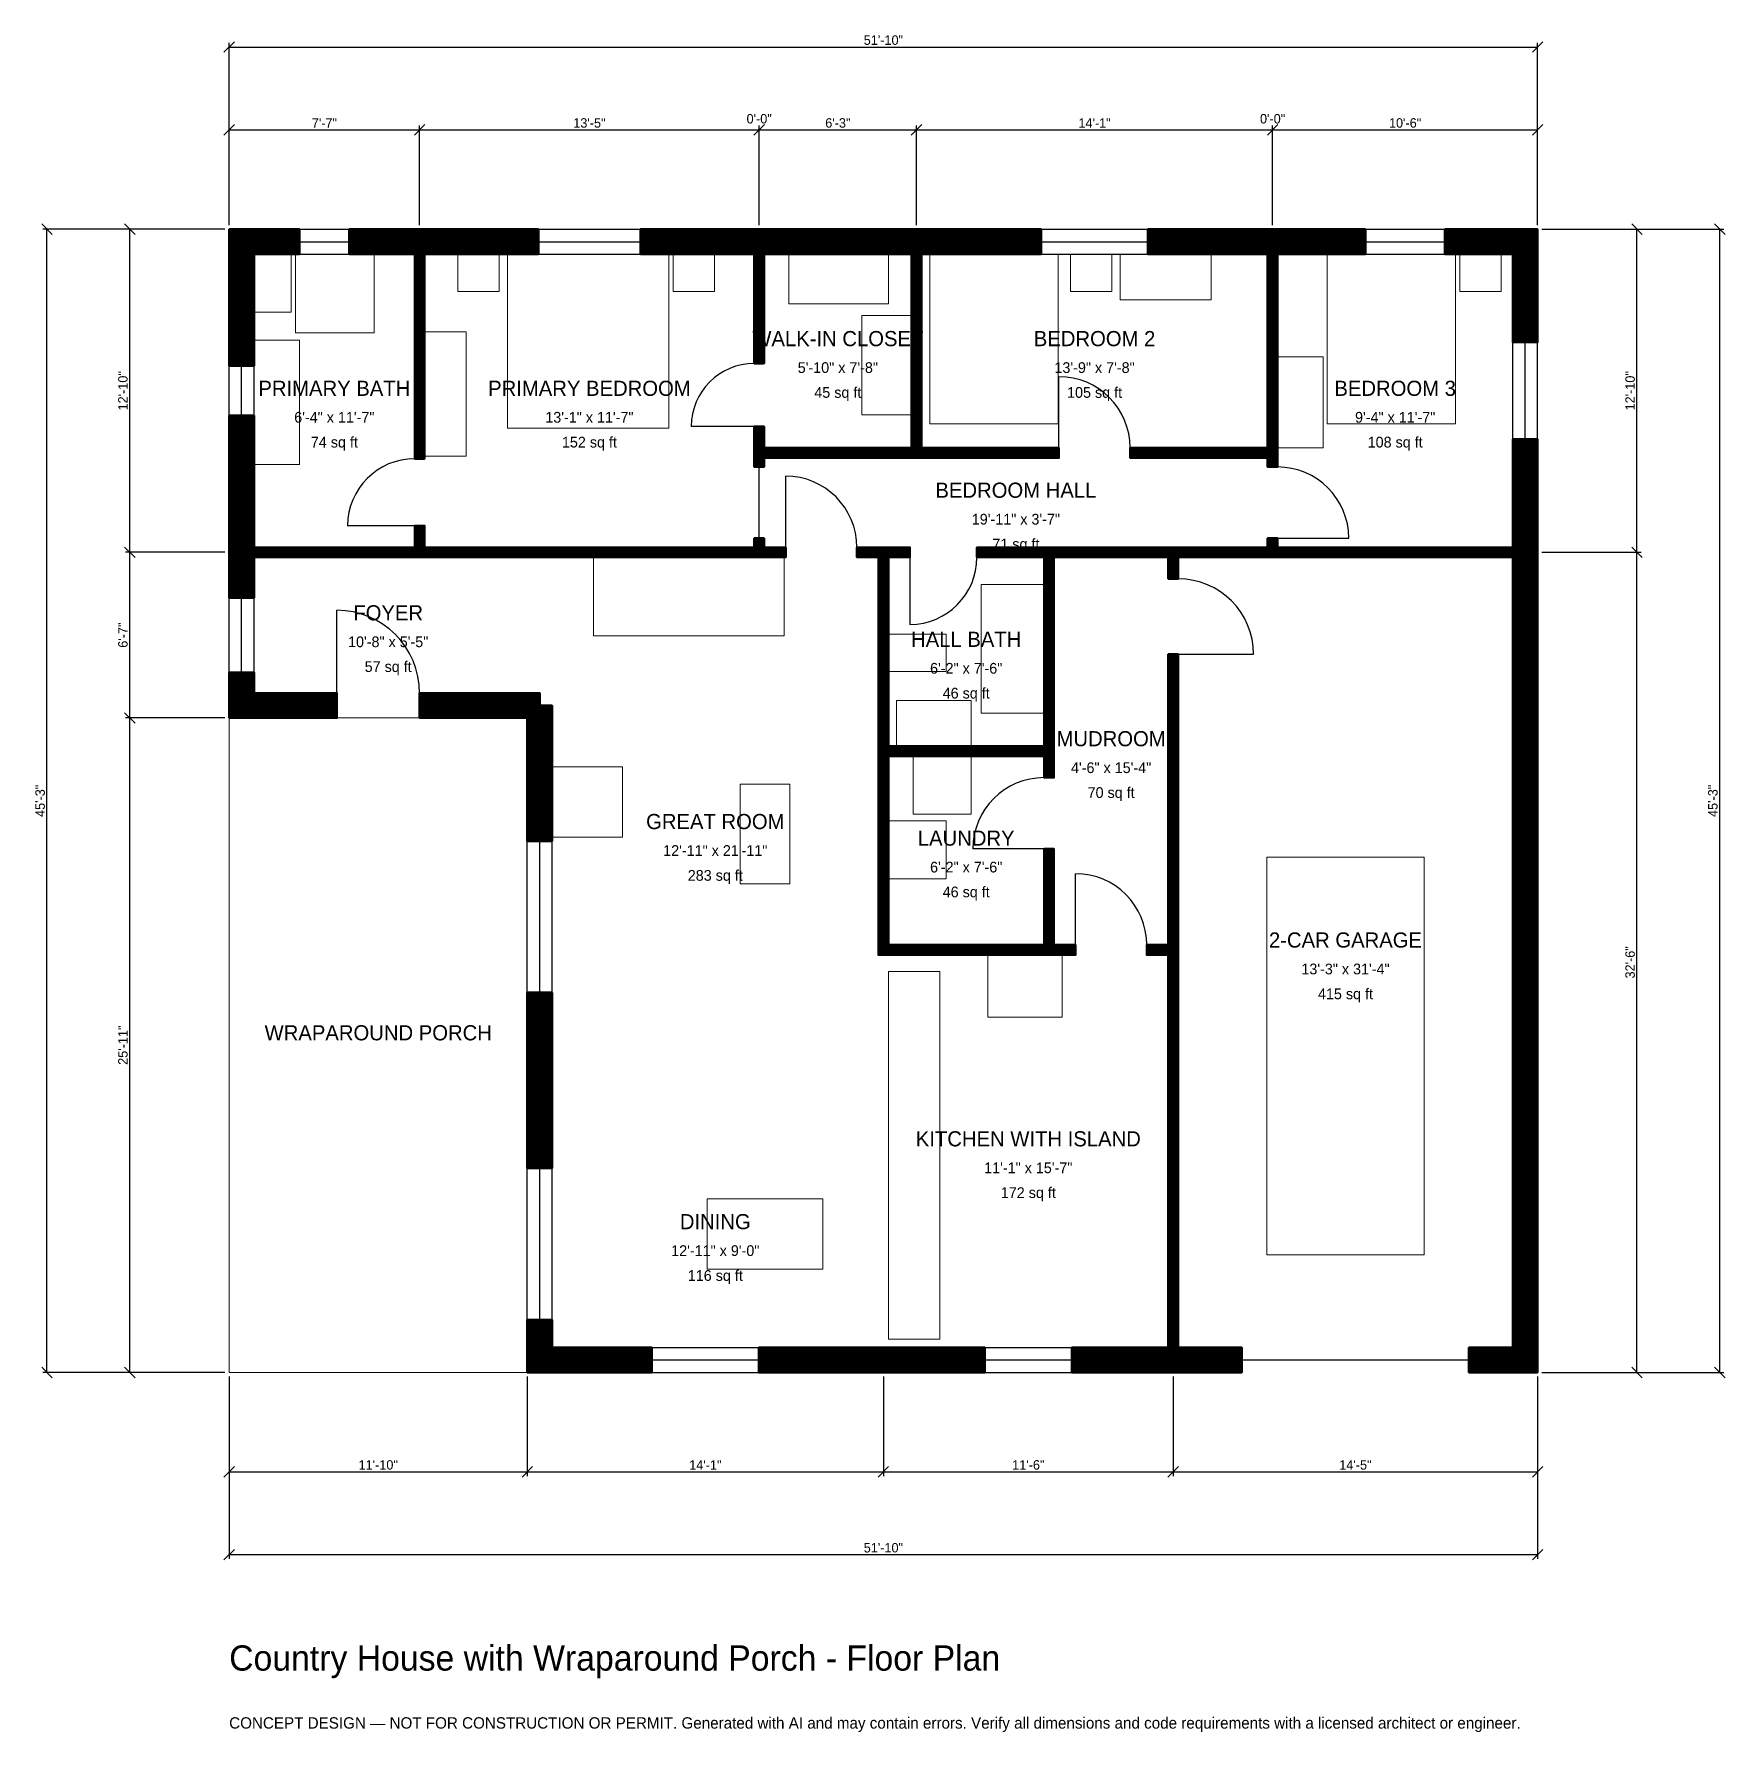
# Model space of a CAD drawing. Header units: inches. Extents: x -93 to 711, y -171 to 636.
import ezdxf
from ezdxf.enums import TextEntityAlignment as Align

# ---------------------------------------------------------------- set-up
doc = ezdxf.new("R2010")
doc.units = ezdxf.units.IN
doc.header["$MEASUREMENT"] = 0
doc.linetypes.add('DASHED', pattern=[0.6, 0.5, -0.1])
for name, color, linetype, lineweight in [('A-ANNO-DIMS', 1, 'Continuous', 13), ('A-ANNO-TEXT', 7, 'Continuous', 18), ('A-AREA-IDEN', 7, 'Continuous', 18), ('A-DOOR', 2, 'Continuous', 25), ('A-FLOR-FIXT', 9, 'Continuous', 13), ('A-FURN', 9, 'Continuous', 13), ('A-GLAZ', 4, 'Continuous', 25), ('A-SITE-PAVE', 8, 'Continuous', 13), ('A-WALL', 7, 'Continuous', 50), ('A-WALL-PATT', 8, 'Continuous', 13)]:
    doc.layers.add(name, color=color, linetype=linetype, lineweight=lineweight)
doc.dimstyles.new('PLAN', dxfattribs={"dimtxt": 4.5, "dimasz": 3, "dimexe": 2, "dimexo": 2, "dimgap": 1, "dimtad": 1, "dimdec": 0, "dimlunit": 4, "dimtsz": 2.5, "dimcen": 2.5, "dimclrd": 1, "dimclre": 1, "dimazin": 3, "dimtfac": 1, "dimtmove": 0, "dimatfit": 3})

msp = doc.modelspace()

# ---------------------------------------------------------------- hatches: boundary and pattern name
at = {"layer": 'A-WALL-PATT'}
h = msp.add_hatch(dxfattribs=at)
h.set_pattern_fill('ANSI31', color=8, scale=0.8)
h.paths.add_polyline_path([(141.7322, 0), (141.7322, 11.811), (141.7323, 11.811), (141.7323, 25), (153.5433, 25), (153.5433, 11.811), (200.9843, 11.811), (200.9843, 0), (153.5433, 0), (153.5433, 0), (141.7323, 0), (141.7323, 0), (141.7322, 0)])
h.paths.add_polyline_path([(141.7323, 116.1417), (141.7323, 127.9528), (141.7323, 180.5118), (153.5433, 180.5118), (153.5433, 127.9528), (153.5433, 116.1417), (153.5433, 97.0472), (141.7323, 97.0472), (141.7323, 116.1417)])
h.paths.add_polyline_path([(141.7323, 311.0236), (90.5512, 311.0236), (90.5512, 322.8346), (147.6378, 322.8346), (147.6378, 316.9291), (153.5433, 316.9291), (153.5433, 252.5591), (141.7323, 252.5591), (141.7323, 311.0236)])
h.paths.add_polyline_path([(11.811, 311.0236), (11.811, 311.0236), (0, 311.0236), (0, 311.0236), (0, 311.0236), (0, 322.8346), (0, 322.8346), (0, 332.6772), (11.811, 332.6772), (11.811, 322.8346), (51.1811, 322.8346), (51.1811, 311.0236), (11.811, 311.0236)])
h.paths.add_polyline_path([(0, 383.8583), (0, 387.4016), (0, 387.4016), (0, 392.126), (0, 392.126), (0, 395.6693), (0, 454.7244), (11.811, 454.7244), (11.811, 395.6693), (11.811, 392.126), (88.189, 392.126), (88.189, 402.3622), (92.9134, 402.3622), (92.9134, 392.126), (139.3701, 392.126), (144.0945, 392.126), (249.6063, 392.126), (249.6063, 396.4567), (254.3307, 396.4567), (254.3307, 392.126), (264.5669, 392.126), (264.5669, 387.4016), (254.3307, 387.4016), (249.6063, 387.4016), (249.6063, 387.4016), (144.0945, 387.4016), (139.3701, 387.4016), (92.9134, 387.4016), (88.189, 387.4016), (11.811, 387.4016), (11.811, 383.8583), (11.811, 368.1102), (0, 368.1102), (0, 383.8583)])
h.paths.add_polyline_path([(0, 531.4961), (0, 531.4961), (0, 543.3071), (0, 543.3071), (0, 543.3071), (11.811, 543.3071), (11.811, 543.3071), (33.4646, 543.3071), (33.4646, 531.4961), (11.811, 531.4961), (11.811, 478.3465), (0, 478.3465), (0, 531.4961)])
h.paths.add_polyline_path([(84.6457, 543.3071), (88.189, 543.3071), (88.189, 543.3071), (92.9134, 543.3071), (92.9134, 543.3071), (96.4567, 543.3071), (147.0472, 543.3071), (147.0472, 531.4961), (96.4567, 531.4961), (92.9134, 531.4961), (92.9134, 434.252), (88.189, 434.252), (88.189, 531.4961), (84.6457, 531.4961), (57.0866, 531.4961), (57.0866, 543.3071), (84.6457, 543.3071)])
h.paths.add_polyline_path([(246.063, 543.3071), (249.6063, 543.3071), (249.6063, 543.3071), (254.3307, 543.3071), (254.3307, 543.3071), (257.874, 543.3071), (320.8661, 543.3071), (324.4094, 543.3071), (324.4094, 543.3071), (329.1339, 543.3071), (329.1339, 543.3071), (332.6772, 543.3071), (386.0236, 543.3071), (386.0236, 531.4961), (332.6772, 531.4961), (329.1339, 531.4961), (329.1339, 439.3701), (394.4882, 439.3701), (394.4882, 434.6457), (329.1339, 434.6457), (324.4094, 434.6457), (254.3307, 434.6457), (254.3307, 430.315), (249.6063, 430.315), (249.6063, 434.6457), (249.6063, 439.3701), (249.6063, 449.6063), (254.3307, 449.6063), (254.3307, 439.3701), (324.4094, 439.3701), (324.4094, 531.4961), (320.8661, 531.4961), (257.874, 531.4961), (254.3307, 531.4961), (254.3307, 479.5276), (249.6063, 479.5276), (249.6063, 531.4961), (246.063, 531.4961), (195.4724, 531.4961), (195.4724, 543.3071), (246.063, 543.3071)])
h.paths.add_polyline_path([(490.1575, 543.3071), (493.7008, 543.3071), (493.7008, 543.3071), (498.4252, 543.3071), (498.4252, 543.3071), (501.9685, 543.3071), (540.1575, 543.3071), (540.1575, 531.4961), (501.9685, 531.4961), (498.4252, 531.4961), (498.4252, 439.3701), (498.4252, 434.6457), (498.4252, 430.315), (493.7008, 430.315), (493.7008, 434.6457), (428.3465, 434.6457), (428.3465, 439.3701), (493.7008, 439.3701), (493.7008, 531.4961), (490.1575, 531.4961), (436.811, 531.4961), (436.811, 543.3071), (490.1575, 543.3071)])
h.paths.add_polyline_path([(610.2362, 543.3071), (610.2362, 543.3071), (622.0472, 543.3071), (622.0472, 543.3071), (622.0473, 543.3071), (622.0473, 531.4961), (622.0472, 531.4961), (622.0472, 489.5669), (610.2362, 489.5669), (610.2362, 531.4961), (577.9528, 531.4961), (577.9528, 543.3071), (610.2362, 543.3071)])
h.paths.add_polyline_path([(622.0472, 395.6693), (622.0472, 392.126), (622.0473, 392.126), (622.0473, 387.4016), (622.0472, 387.4016), (622.0472, 383.8583), (622.0472, 11.811), (622.0473, 11.811), (622.0473, 0), (622.0472, 0), (622.0472, 0), (610.2362, 0), (610.2362, 0), (589.3701, 0), (589.3701, 11.811), (610.2362, 11.811), (610.2362, 383.8583), (610.2362, 387.4016), (498.4252, 387.4016), (493.7008, 387.4016), (493.7008, 387.4016), (451.1811, 387.4016), (451.1811, 387.4016), (451.1811, 377.1654), (446.4567, 377.1654), (446.4567, 387.4016), (392.126, 387.4016), (392.126, 297.6378), (392.126, 292.9134), (392.126, 282.6772), (387.4016, 282.6772), (387.4016, 292.9134), (313.3858, 292.9134), (313.3858, 203.1496), (387.4016, 203.1496), (387.4016, 248.8189), (392.126, 248.8189), (392.126, 203.1496), (402.3622, 203.1496), (402.3622, 198.4252), (392.126, 198.4252), (387.4016, 198.4252), (313.3858, 198.4252), (308.6614, 198.4252), (308.6614, 203.1496), (308.6614, 292.9134), (308.6614, 297.6378), (308.6614, 387.4016), (298.4252, 387.4016), (298.4252, 392.126), (308.6614, 392.126), (313.3858, 392.126), (323.622, 392.126), (323.622, 387.4016), (313.3858, 387.4016), (313.3858, 297.6378), (387.4016, 297.6378), (387.4016, 387.4016), (387.4016, 387.4016), (355.5118, 387.4016), (355.5118, 392.126), (392.126, 392.126), (392.126, 392.126), (446.4567, 392.126), (446.4567, 392.126), (493.7008, 392.126), (493.7008, 392.126), (493.7008, 396.4567), (498.4252, 396.4567), (498.4252, 392.126), (610.2362, 392.126), (610.2362, 395.6693), (610.2362, 443.5039), (622.0472, 443.5039), (622.0472, 395.6693)])
h.paths.add_polyline_path([(454.7244, 0), (451.1811, 0), (451.1811, 0), (446.4567, 0), (446.4567, 0), (442.9134, 0), (400.5906, 0), (400.5906, 11.811), (442.9134, 11.811), (446.4567, 11.811), (446.4567, 198.4252), (436.2205, 198.4252), (436.2205, 203.1496), (446.4567, 203.1496), (446.4567, 341.3386), (451.1811, 341.3386), (451.1811, 203.1496), (451.1811, 198.4252), (451.1811, 11.811), (454.7244, 11.811), (481.4961, 11.811), (481.4961, 0), (454.7244, 0)])
h.paths.add_polyline_path([(316.9291, 0), (305.1181, 0), (251.7717, 0), (251.7717, 11.811), (305.1181, 11.811), (316.9291, 11.811), (359.252, 11.811), (359.252, 0), (316.9291, 0)])

# ---------------------------------------------------------------- linework, layer by layer
at = {"layer": 'A-DOOR'}
for p, q in [((394.4882, 439.3701), (394.4882, 473.2283)), ((249.6063, 449.6063), (219.685, 449.6063)), ((251.9685, 396.4567), (251.9685, 430.315)), ((264.5669, 392.126), (264.5669, 425.9843)), ((88.189, 402.3622), (56.2992, 402.3622)), ((498.4252, 396.4567), (532.2835, 396.4567)), ((323.622, 387.4016), (323.622, 355.5118)), ((51.1811, 322.8346), (51.1811, 362.2047)), ((451.1811, 341.3386), (487.0079, 341.3386)), ((387.4016, 248.8189), (353.5433, 248.8189)), ((402.3622, 203.1496), (402.3622, 237.0079))]:
    msp.add_line(p, q, dxfattribs=at)
at = {"layer": 'A-DOOR', "linetype": 'DASHED'}
msp.add_line((481.4961, 5.9055), (589.3701, 5.9055), dxfattribs=at)
at = {"layer": 'A-DOOR'}
for centre, radius, start, end in [((249.6063, 449.6063), 29.9213, 90, 180), ((394.4882, 439.3701), 33.8583, 0, 90), ((88.189, 402.3622), 31.8898, 90, 180), ((498.4252, 396.4567), 33.8583, 0, 90), ((264.5669, 392.126), 33.8583, 0, 90), ((323.622, 387.4016), 31.8898, 270, 360), ((451.1811, 341.3386), 35.8268, 0, 90), ((51.1811, 322.8346), 39.3701, 0, 90), ((387.4016, 248.8189), 33.8583, 90, 180), ((402.3622, 203.1496), 33.8583, 0, 90)]:
    msp.add_arc(centre, radius, start, end, dxfattribs=at)
at = {"layer": 'A-FLOR-FIXT'}
for points in [[(11.811, 503.937), (29.5276, 503.937), (29.5276, 531.4961), (11.811, 531.4961)], [(31.4961, 494.0945), (68.8976, 494.0945), (68.8976, 531.4961), (31.4961, 531.4961)], [(11.811, 431.4961), (33.4646, 431.4961), (33.4646, 490.5512), (11.811, 490.5512)], [(357.4803, 313.3858), (387.4016, 313.3858), (387.4016, 374.4094), (357.4803, 374.4094)], [(313.3858, 333.0709), (340.9449, 333.0709), (340.9449, 350.7874), (313.3858, 350.7874)], [(317.3228, 297.6378), (352.7559, 297.6378), (352.7559, 319.2913), (317.3228, 319.2913)], [(313.3858, 15.748), (337.7953, 15.748), (337.7953, 190.5512), (313.3858, 190.5512)]]:
    msp.add_lwpolyline(points, close=True, dxfattribs=at)
at = {"layer": 'A-FURN'}
for points in [[(108.6614, 513.7795), (128.3465, 513.7795), (128.3465, 531.4961), (108.6614, 531.4961)], [(132.2835, 448.8189), (209.0551, 448.8189), (209.0551, 531.4961), (132.2835, 531.4961)], [(211.0236, 513.7795), (230.7087, 513.7795), (230.7087, 531.4961), (211.0236, 531.4961)], [(266.1417, 507.874), (313.3858, 507.874), (313.3858, 531.4961), (266.1417, 531.4961)], [(333.0709, 450.7874), (394.0945, 450.7874), (394.0945, 531.4961), (333.0709, 531.4961)], [(400, 513.7795), (419.685, 513.7795), (419.685, 531.4961), (400, 531.4961)], [(423.622, 509.8425), (466.9291, 509.8425), (466.9291, 531.4961), (423.622, 531.4961)], [(522.0472, 450.7874), (583.0709, 450.7874), (583.0709, 531.4961), (522.0472, 531.4961)], [(585.0394, 513.7795), (604.7244, 513.7795), (604.7244, 531.4961), (585.0394, 531.4961)], [(300.7874, 455.1181), (324.4094, 455.1181), (324.4094, 502.3622), (300.7874, 502.3622)], [(92.9134, 435.4331), (112.5984, 435.4331), (112.5984, 494.4882), (92.9134, 494.4882)], [(498.4252, 439.3701), (520.0787, 439.3701), (520.0787, 482.6772), (498.4252, 482.6772)], [(173.2283, 350), (263.7795, 350), (263.7795, 387.4016), (173.2283, 387.4016)], [(325.1969, 265.3543), (352.7559, 265.3543), (352.7559, 292.9134), (325.1969, 292.9134)], [(153.5433, 254.3307), (187.0079, 254.3307), (187.0079, 287.7953), (153.5433, 287.7953)], [(242.9134, 232.2835), (266.5354, 232.2835), (266.5354, 279.5276), (242.9134, 279.5276)], [(313.3858, 234.6457), (340.9449, 234.6457), (340.9449, 262.2047), (313.3858, 262.2047)], [(493.3071, 55.9055), (568.1102, 55.9055), (568.1102, 244.8819), (493.3071, 244.8819)], [(360.6299, 168.8976), (396.063, 168.8976), (396.063, 198.4252), (360.6299, 198.4252)], [(227.1654, 49.0157), (282.2835, 49.0157), (282.2835, 82.4803), (227.1654, 82.4803)]]:
    msp.add_lwpolyline(points, close=True, dxfattribs=at)
at = {"layer": 'A-GLAZ'}
for p, q in [((33.4646, 543.3071), (57.0866, 543.3071)), ((147.0472, 543.3071), (195.4724, 543.3071)), ((386.0236, 543.3071), (436.811, 543.3071)), ((540.1575, 543.3071), (577.9528, 543.3071)), ((33.4646, 537.4016), (57.0866, 537.4016)), ((147.0472, 537.4016), (195.4724, 537.4016)), ((386.0236, 537.4016), (436.811, 537.4016)), ((540.1575, 537.4016), (577.9528, 537.4016)), ((33.4646, 531.4961), (57.0866, 531.4961)), ((147.0472, 531.4961), (195.4724, 531.4961)), ((386.0236, 531.4961), (436.811, 531.4961)), ((540.1575, 531.4961), (577.9528, 531.4961)), ((610.2362, 443.5039), (610.2362, 489.5669)), ((616.1417, 443.5039), (616.1417, 489.5669)), ((622.0472, 443.5039), (622.0472, 489.5669)), ((0, 454.7244), (0, 478.3465)), ((5.9055, 454.7244), (5.9055, 478.3465)), ((11.811, 454.7244), (11.811, 478.3465)), ((0, 332.6772), (0, 368.1102)), ((5.9055, 332.6772), (5.9055, 368.1102)), ((11.811, 332.6772), (11.811, 368.1102)), ((141.7323, 180.5118), (141.7323, 252.5591)), ((147.6378, 180.5118), (147.6378, 252.5591)), ((153.5433, 180.5118), (153.5433, 252.5591)), ((141.7323, 25), (141.7323, 97.0472)), ((147.6378, 25), (147.6378, 97.0472)), ((153.5433, 25), (153.5433, 97.0472)), ((200.9843, 11.811), (251.7717, 11.811)), ((359.252, 11.811), (400.5906, 11.811)), ((200.9843, 5.9055), (251.7717, 5.9055)), ((200.9843, 0), (251.7717, 0)), ((359.252, 5.9055), (400.5906, 5.9055)), ((359.252, 0), (400.5906, 0))]:
    msp.add_line(p, q, dxfattribs=at)
at = {"layer": 'A-SITE-PAVE', "linetype": 'DASHED'}
msp.add_lwpolyline([(0, 0), (141.7323, 0), (141.7323, 311.0236), (0, 311.0236)], close=True, dxfattribs=at)
at = {"layer": 'A-WALL'}
for points in [[(0, 531.4961), (0, 531.4961), (0, 543.3071), (0, 543.3071), (0, 543.3071), (11.811, 543.3071), (11.811, 543.3071), (33.4646, 543.3071), (33.4646, 531.4961), (11.811, 531.4961), (11.811, 478.3465), (0, 478.3465), (0, 531.4961)], [(84.6457, 543.3071), (88.189, 543.3071), (88.189, 543.3071), (92.9134, 543.3071), (92.9134, 543.3071), (96.4567, 543.3071), (147.0472, 543.3071), (147.0472, 531.4961), (96.4567, 531.4961), (92.9134, 531.4961), (92.9134, 434.252), (88.189, 434.252), (88.189, 531.4961), (84.6457, 531.4961), (57.0866, 531.4961), (57.0866, 543.3071), (84.6457, 543.3071)], [(246.063, 543.3071), (249.6063, 543.3071), (249.6063, 543.3071), (254.3307, 543.3071), (254.3307, 543.3071), (257.874, 543.3071), (320.8661, 543.3071), (324.4094, 543.3071), (324.4094, 543.3071), (329.1339, 543.3071), (329.1339, 543.3071), (332.6772, 543.3071), (386.0236, 543.3071), (386.0236, 531.4961), (332.6772, 531.4961), (329.1339, 531.4961), (329.1339, 439.3701), (394.4882, 439.3701), (394.4882, 434.6457), (329.1339, 434.6457), (324.4094, 434.6457), (254.3307, 434.6457), (254.3307, 430.315), (249.6063, 430.315), (249.6063, 434.6457), (249.6063, 439.3701), (249.6063, 449.6063), (254.3307, 449.6063), (254.3307, 439.3701), (324.4094, 439.3701), (324.4094, 531.4961), (320.8661, 531.4961), (257.874, 531.4961), (254.3307, 531.4961), (254.3307, 479.5276), (249.6063, 479.5276), (249.6063, 531.4961), (246.063, 531.4961), (195.4724, 531.4961), (195.4724, 543.3071), (246.063, 543.3071)], [(490.1575, 543.3071), (493.7008, 543.3071), (493.7008, 543.3071), (498.4252, 543.3071), (498.4252, 543.3071), (501.9685, 543.3071), (540.1575, 543.3071), (540.1575, 531.4961), (501.9685, 531.4961), (498.4252, 531.4961), (498.4252, 439.3701), (498.4252, 434.6457), (498.4252, 430.315), (493.7008, 430.315), (493.7008, 434.6457), (428.3465, 434.6457), (428.3465, 439.3701), (493.7008, 439.3701), (493.7008, 531.4961), (490.1575, 531.4961), (436.811, 531.4961), (436.811, 543.3071), (490.1575, 543.3071)], [(610.2362, 543.3071), (610.2362, 543.3071), (622.0472, 543.3071), (622.0472, 543.3071), (622.0473, 543.3071), (622.0473, 531.4961), (622.0472, 531.4961), (622.0472, 489.5669), (610.2362, 489.5669), (610.2362, 531.4961), (577.9528, 531.4961), (577.9528, 543.3071), (610.2362, 543.3071)], [(0, 383.8583), (0, 387.4016), (0, 387.4016), (0, 392.126), (0, 392.126), (0, 395.6693), (0, 454.7244), (11.811, 454.7244), (11.811, 395.6693), (11.811, 392.126), (88.189, 392.126), (88.189, 402.3622), (92.9134, 402.3622), (92.9134, 392.126), (139.3701, 392.126), (144.0945, 392.126), (249.6063, 392.126), (249.6063, 396.4567), (254.3307, 396.4567), (254.3307, 392.126), (264.5669, 392.126), (264.5669, 387.4016), (254.3307, 387.4016), (249.6063, 387.4016), (249.6063, 387.4016), (144.0945, 387.4016), (139.3701, 387.4016), (92.9134, 387.4016), (88.189, 387.4016), (11.811, 387.4016), (11.811, 383.8583), (11.811, 368.1102), (0, 368.1102), (0, 383.8583)], [(622.0472, 395.6693), (622.0472, 392.126), (622.0473, 392.126), (622.0473, 387.4016), (622.0472, 387.4016), (622.0472, 383.8583), (622.0472, 11.811), (622.0473, 11.811), (622.0473, 0), (622.0472, 0), (622.0472, 0), (610.2362, 0), (610.2362, 0), (589.3701, 0), (589.3701, 11.811), (610.2362, 11.811), (610.2362, 383.8583), (610.2362, 387.4016), (498.4252, 387.4016), (493.7008, 387.4016), (493.7008, 387.4016), (451.1811, 387.4016), (451.1811, 387.4016), (451.1811, 377.1654), (446.4567, 377.1654), (446.4567, 387.4016), (392.126, 387.4016), (392.126, 297.6378), (392.126, 292.9134), (392.126, 282.6772), (387.4016, 282.6772), (387.4016, 292.9134), (313.3858, 292.9134), (313.3858, 203.1496), (387.4016, 203.1496), (387.4016, 248.8189), (392.126, 248.8189), (392.126, 203.1496), (402.3622, 203.1496), (402.3622, 198.4252), (392.126, 198.4252), (387.4016, 198.4252), (313.3858, 198.4252), (308.6614, 198.4252), (308.6614, 203.1496), (308.6614, 292.9134), (308.6614, 297.6378), (308.6614, 387.4016), (298.4252, 387.4016), (298.4252, 392.126), (308.6614, 392.126), (313.3858, 392.126), (323.622, 392.126), (323.622, 387.4016), (313.3858, 387.4016), (313.3858, 297.6378), (387.4016, 297.6378), (387.4016, 387.4016), (387.4016, 387.4016), (355.5118, 387.4016), (355.5118, 392.126), (392.126, 392.126), (392.126, 392.126), (446.4567, 392.126), (446.4567, 392.126), (493.7008, 392.126), (493.7008, 392.126), (493.7008, 396.4567), (498.4252, 396.4567), (498.4252, 392.126), (610.2362, 392.126), (610.2362, 395.6693), (610.2362, 443.5039), (622.0472, 443.5039), (622.0472, 395.6693)], [(454.7244, 0), (451.1811, 0), (451.1811, 0), (446.4567, 0), (446.4567, 0), (442.9134, 0), (400.5906, 0), (400.5906, 11.811), (442.9134, 11.811), (446.4567, 11.811), (446.4567, 198.4252), (436.2205, 198.4252), (436.2205, 203.1496), (446.4567, 203.1496), (446.4567, 341.3386), (451.1811, 341.3386), (451.1811, 203.1496), (451.1811, 198.4252), (451.1811, 11.811), (454.7244, 11.811), (481.4961, 11.811), (481.4961, 0), (454.7244, 0)], [(11.811, 311.0236), (11.811, 311.0236), (0, 311.0236), (0, 311.0236), (0, 311.0236), (0, 322.8346), (0, 322.8346), (0, 332.6772), (11.811, 332.6772), (11.811, 322.8346), (51.1811, 322.8346), (51.1811, 311.0236), (11.811, 311.0236)], [(141.7323, 311.0236), (90.5512, 311.0236), (90.5512, 322.8346), (147.6378, 322.8346), (147.6378, 316.9291), (153.5433, 316.9291), (153.5433, 252.5591), (141.7323, 252.5591), (141.7323, 311.0236)], [(141.7323, 116.1417), (141.7323, 127.9528), (141.7323, 180.5118), (153.5433, 180.5118), (153.5433, 127.9528), (153.5433, 116.1417), (153.5433, 97.0472), (141.7323, 97.0472), (141.7323, 116.1417)], [(141.7322, 0), (141.7322, 11.811), (141.7323, 11.811), (141.7323, 25), (153.5433, 25), (153.5433, 11.811), (200.9843, 11.811), (200.9843, 0), (153.5433, 0), (153.5433, 0), (141.7323, 0), (141.7323, 0), (141.7322, 0)], [(316.9291, 0), (305.1181, 0), (251.7717, 0), (251.7717, 11.811), (305.1181, 11.811), (316.9291, 11.811), (359.252, 11.811), (359.252, 0), (316.9291, 0)]]:
    msp.add_lwpolyline(points, close=True, dxfattribs=at)

# ---------------------------------------------------------------- texts
at = {"layer": 'A-ANNO-TEXT'}
for s, height, p in [('Country House with Wraparound Porch - Floor Plan', 12, (0, -141.7323)), ('CONCEPT DESIGN — NOT FOR CONSTRUCTION OR PERMIT. Generated with AI and may contain errors. Verify all dimensions and code requirements with a licensed architect or engineer.', 5.4, (0, -169.2913))]:
    msp.add_text(s, height=height, dxfattribs=at).set_placement(p)
at = {"layer": 'A-AREA-IDEN'}
for s, height, p in [('WALK-IN CLOSET', 7.2, (289.3701, 491.3386)), ('BEDROOM 2', 7.2, (411.4173, 491.3386)), ('5\'-10" x 7\'-8"', 5.1, (289.3701, 477.5591)), ('13\'-9" x 7\'-8"', 5.1, (411.4173, 477.5591)), ('PRIMARY BATH', 7.2, (50, 467.7165)), ('PRIMARY BEDROOM', 7.2, (171.2598, 467.7165)), ('45 sq ft', 5.1, (289.3701, 465.748)), ('105 sq ft', 5.1, (411.4173, 465.748)), ('BEDROOM 3', 7.2, (554.3307, 467.7165)), ('6\'-4" x 11\'-7"', 5.1, (50, 453.937)), ('13\'-1" x 11\'-7"', 5.1, (171.2598, 453.937)), ('9\'-4" x 11\'-7"', 5.1, (554.3307, 453.937)), ('74 sq ft', 5.1, (50, 442.126)), ('152 sq ft', 5.1, (171.2598, 442.126)), ('108 sq ft', 5.1, (554.3307, 442.126)), ('BEDROOM HALL', 7.2, (374.0157, 419.2913)), ('19\'-11" x 3\'-7"', 5.1, (374.0157, 405.5118)), ('71 sq ft', 5.1, (374.0157, 393.7008)), ('FOYER', 7.2, (75.5906, 361.0236)), ('10\'-8" x 5\'-5"', 5.1, (75.5906, 347.2441)), ('HALL BATH', 7.2, (350.3937, 348.4252)), ('57 sq ft', 5.1, (75.5906, 335.4331)), ('6\'-2" x 7\'-6"', 5.1, (350.3937, 334.6457)), ('46 sq ft', 5.1, (350.3937, 322.8346)), ('MUDROOM', 7.2, (419.2913, 301.1811)), ('4\'-6" x 15\'-4"', 5.1, (419.2913, 287.4016)), ('70 sq ft', 5.1, (419.2913, 275.5906)), ('GREAT ROOM', 7.2, (231.1024, 261.811)), ('12\'-11" x 21\'-11"', 5.1, (231.1024, 248.0315)), ('LAUNDRY', 7.2, (350.3937, 253.937)), ('6\'-2" x 7\'-6"', 5.1, (350.3937, 240.1575)), ('283 sq ft', 5.1, (231.1024, 236.2205)), ('46 sq ft', 5.1, (350.3937, 228.3465)), ('2-CAR GARAGE', 7.2, (530.7087, 205.5118)), ('13\'-3" x 31\'-4"', 5.1, (530.7087, 191.7323)), ('415 sq ft', 5.1, (530.7087, 179.9213)), ('WRAPAROUND PORCH', 7.2, (70.8661, 161.4173)), ('KITCHEN WITH ISLAND', 7.2, (379.9213, 111.0236)), ('11\'-1" x 15\'-7"', 5.1, (379.9213, 97.2441)), ('172 sq ft', 5.1, (379.9213, 85.4331)), ('DINING', 7.2, (231.1024, 71.6535)), ('12\'-11" x 9\'-0"', 5.1, (231.1024, 57.874)), ('116 sq ft', 5.1, (231.1024, 46.063))]:
    msp.add_text(s, height=height, dxfattribs=at).set_placement(p, align=Align.MIDDLE_CENTER)

# ---------------------------------------------------------------- dimensions: what is measured, and where the dimension line sits
at = {"layer": 'A-ANNO-DIMS'}
for base, p1, p2, text in [((0, 629.9213), (0, 543.3071), (622.0472, 543.3071), '51\'-10"'), ((251.9685, 590.5512), (251.9685, 543.3071), (251.9685, 543.3071), '0\'-0"'), ((496.063, 590.5512), (496.063, 543.3071), (496.063, 543.3071), '0\'-0"'), ((0, 590.5512), (0, 543.3071), (90.5512, 543.3071), '7\'-7"'), ((90.5512, 590.5512), (90.5512, 543.3071), (251.9685, 543.3071), '13\'-5"'), ((251.9685, 590.5512), (251.9685, 543.3071), (326.7717, 543.3071), '6\'-3"'), ((326.7717, 590.5512), (326.7717, 543.3071), (496.063, 543.3071), '14\'-1"'), ((496.063, 590.5512), (496.063, 543.3071), (622.0472, 543.3071), '10\'-6"'), ((0, -47.2441), (0, 0), (141.7323, 0), '11\'-10"'), ((0, -86.6142), (0, 0), (622.0472, 0), '51\'-10"'), ((141.7323, -47.2441), (141.7323, 0), (311.0236, 0), '14\'-1"'), ((311.0236, -47.2441), (311.0236, 0), (448.8189, 0), '11\'-6"'), ((448.8189, -47.2441), (448.8189, 0), (622.0472, 0), '14\'-5"')]:
    msp.add_linear_dim(base=base, p1=p1, p2=p2, text=text, dimstyle='PLAN', dxfattribs=at).render()
for base, p1, p2, text in [((-86.6142, 0), (0, 0), (0, 543.3071), '45\'-3"'), ((-47.2441, 389.7638), (0, 389.7638), (0, 543.3071), '12\'-10"'), ((669.2913, 389.7638), (622.0472, 389.7638), (622.0472, 543.3071), '12\'-10"'), ((708.6614, 0), (622.0472, 0), (622.0472, 543.3071), '45\'-3"'), ((-47.2441, 311.0236), (0, 311.0236), (0, 389.7638), '6\'-7"'), ((669.2913, 0), (622.0472, 0), (622.0472, 389.7638), '32\'-6"'), ((-47.2441, 0), (0, 0), (0, 311.0236), '25\'-11"')]:
    msp.add_linear_dim(base=base, p1=p1, p2=p2, angle=90, text=text, dimstyle='PLAN', dxfattribs=at).render()

doc.saveas('drawing.dxf')
